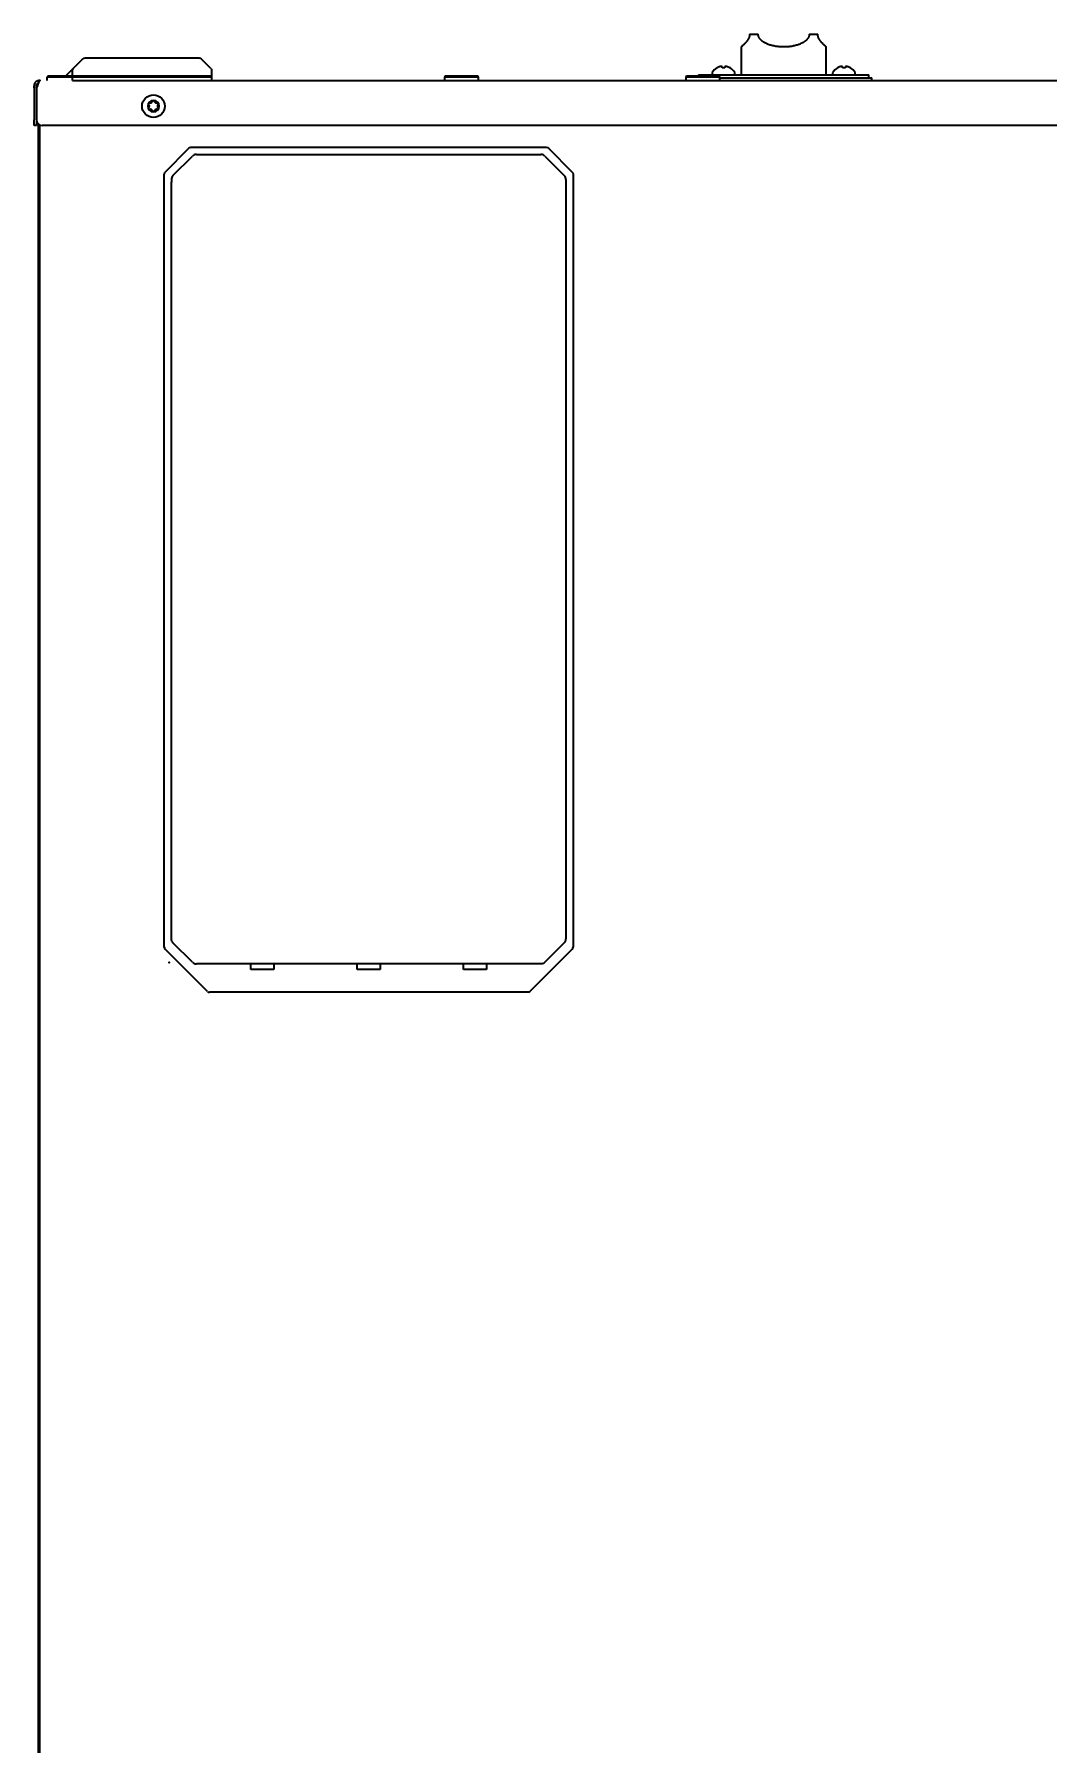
# Model space of a CAD drawing. Extents: x -760 to 4209, y 5795 to 10697.
# Drawn here: x -760 to -403, y 8587 to 9189 of the extents above; entities that cross this region are included whole.
import ezdxf

# ---------------------------------------------------------------- set-up
doc = ezdxf.new("R2010")
doc.units = 0
doc.header["$LTSCALE"] = 5
doc.layers.add('1', color=7, linetype='CONTINUOUS', true_color=0xffffff)
doc.layers.add('ORTHO$15', color=7, linetype='CONTINUOUS', true_color=0xffffff)

msp = doc.modelspace()

# ---------------------------------------------------------------- linework, layer by layer
at = {"layer": '1', "color": 7, "linetype": 'Continuous', "lineweight": 35}
for p, q in [((-510.96, 9184.73), (-510.96, 9174.9)), ((-507.96, 9189.23), (-504.96, 9189.23)), ((-486.96, 9189.23), (-483.96, 9189.23)), ((-480.96, 9174.9), (-480.96, 9184.73)), ((-525.96, 9174.9), (-465.96, 9174.9)), ((-525.96, 9174.9), (-525.96, 9174.4)), ((-521.18, 9175.5), (-521.18, 9175.3)), ((-519.48, 9177.35), (-519.48, 9177.38)), ((-518.46, 9173.9), (-464.96, 9173.9)), ((-514.88, 9177.38), (-514.88, 9177.35)), ((-513.18, 9175.3), (-513.18, 9175.5)), ((-478.75, 9175.5), (-478.75, 9175.3)), ((-477.05, 9177.35), (-477.05, 9177.38)), ((-472.45, 9177.38), (-472.45, 9177.35)), ((-470.75, 9175.3), (-470.75, 9175.5)), ((-465.96, 9173.9), (-465.96, 9174.9)), ((-464.96, 9172.9), (-464.96, 9173.9))]:
    msp.add_line(p, q, dxfattribs=at)
for centre, radius, start, end in [((-520.78, 9175.5), 0.4, 149.69882, 180), ((-516.98, 9173.28), 4.8, 121.58373, 149.69882), ((-517.18, 9173.6), 3.78, 90.00345, 97.60407), ((-517.18, 9173.6), 3.78, 82.39595, 89.99653), ((-517.38, 9173.28), 4.8, 30.30118, 58.41865), ((-513.58, 9175.3), 0.4, 270, 0), ((-513.58, 9175.5), 0.4, 0, 30.30118), ((-478.35, 9175.5), 0.4, 149.69882, 180), ((-478.35, 9175.3), 0.4, 180, 270), ((-474.55, 9173.28), 4.8, 121.58373, 149.69882), ((-474.75, 9173.6), 3.78, 90.00345, 97.60407), ((-474.75, 9173.6), 3.78, 82.39595, 89.99653), ((-474.95, 9173.28), 4.8, 30.30118, 58.41865), ((-471.15, 9175.3), 0.4, 270, 0), ((-471.15, 9175.5), 0.4, 0, 30.30118)]:
    msp.add_arc(centre, radius, start, end, dxfattribs=at)
for points, knots in [([(-507.96, 9189.23), (-507.96, 9189.17), (-507.97, 9189.11), (-507.97, 9188.99), (-507.98, 9188.93), (-508, 9188.75), (-508.02, 9188.64), (-508.07, 9188.41), (-508.1, 9188.31), (-508.17, 9188.1), (-508.21, 9188), (-508.26, 9187.88), (-508.27, 9187.86), (-508.29, 9187.81), (-508.31, 9187.79), (-508.34, 9187.72), (-508.36, 9187.67), (-508.43, 9187.54), (-508.48, 9187.46), (-508.57, 9187.29), (-508.62, 9187.22), (-508.72, 9187.07), (-508.77, 9187), (-508.84, 9186.89), (-508.87, 9186.86), (-508.92, 9186.79), (-508.94, 9186.76), (-509.02, 9186.66), (-509.07, 9186.6), (-509.17, 9186.48), (-509.21, 9186.42), (-509.31, 9186.31), (-509.36, 9186.25), (-509.59, 9185.99), (-509.77, 9185.81), (-509.98, 9185.61), (-510.02, 9185.57), (-510.09, 9185.5), (-510.21, 9185.39), (-510.31, 9185.3), (-510.5, 9185.12), (-510.61, 9185.03), (-510.72, 9184.93), (-510.75, 9184.91), (-510.78, 9184.88), (-510.8, 9184.87), (-510.81, 9184.86), (-510.85, 9184.83), (-510.9, 9184.78), (-510.94, 9184.75), (-510.96, 9184.73), (-510.96, 9184.73), (-510.96, 9184.73)], [0, 0, 0, 0, 0.015636, 0.015636, 0.031272, 0.031272, 0.062545, 0.062545, 0.093817, 0.093817, 0.12509, 0.12509, 0.132908, 0.132908, 0.140726, 0.140726, 0.156362, 0.156362, 0.187635, 0.187635, 0.218907, 0.218907, 0.25018, 0.25018, 0.265816, 0.265816, 0.281452, 0.281452, 0.312725, 0.312725, 0.343997, 0.343997, 0.37527, 0.37527, 0.50036, 0.50036, 0.531632, 0.531632, 0.562905, 0.62545, 0.62545, 0.750539, 0.750539, 0.781812, 0.797448, 0.797448, 0.813084, 0.813084, 0.875629, 0.938174, 0.938174, 1, 1, 1, 1]), ([(-486.96, 9189.23), (-486.96, 9189.17), (-486.97, 9189.11), (-486.98, 9188.99), (-486.98, 9188.93), (-487.01, 9188.75), (-487.04, 9188.64), (-487.11, 9188.41), (-487.15, 9188.31), (-487.25, 9188.1), (-487.3, 9188), (-487.39, 9187.86), (-487.42, 9187.81), (-487.49, 9187.72), (-487.52, 9187.67), (-487.62, 9187.54), (-487.69, 9187.45), (-487.84, 9187.29), (-487.91, 9187.22), (-488.07, 9187.07), (-488.15, 9186.99), (-488.27, 9186.89), (-488.32, 9186.85), (-488.4, 9186.79), (-488.45, 9186.75), (-488.58, 9186.66), (-488.66, 9186.59), (-488.93, 9186.41), (-489.12, 9186.3), (-489.5, 9186.09), (-489.7, 9186), (-490.1, 9185.81), (-490.3, 9185.73), (-490.61, 9185.61), (-490.72, 9185.57), (-490.93, 9185.5), (-491.04, 9185.46), (-491.36, 9185.36), (-491.58, 9185.3), (-492.24, 9185.12), (-492.69, 9185.03), (-493.38, 9184.92), (-493.61, 9184.88), (-493.96, 9184.84), (-494.13, 9184.82), (-494.31, 9184.8), (-494.43, 9184.79), (-494.49, 9184.79), (-495.02, 9184.75), (-495.49, 9184.73), (-496.44, 9184.73), (-496.91, 9184.75), (-497.61, 9184.8), (-497.85, 9184.83), (-498.2, 9184.87), (-498.32, 9184.88), (-498.55, 9184.92), (-498.66, 9184.93), (-499.24, 9185.03), (-499.69, 9185.12), (-500.35, 9185.29), (-500.56, 9185.36), (-500.99, 9185.49), (-501.2, 9185.57), (-501.52, 9185.68), (-501.62, 9185.73), (-501.83, 9185.81), (-501.93, 9185.86), (-502.23, 9185.99), (-502.43, 9186.09), (-502.71, 9186.25), (-502.81, 9186.3), (-502.99, 9186.42), (-503.09, 9186.47), (-503.27, 9186.59), (-503.35, 9186.66), (-503.48, 9186.75), (-503.53, 9186.79), (-503.61, 9186.85), (-503.66, 9186.89), (-503.78, 9186.99), (-503.86, 9187.07), (-504.02, 9187.22), (-504.09, 9187.29), (-504.24, 9187.46), (-504.31, 9187.54), (-504.41, 9187.67), (-504.44, 9187.72), (-504.51, 9187.81), (-504.54, 9187.86), (-504.63, 9188), (-504.68, 9188.1), (-504.75, 9188.25), (-504.77, 9188.31), (-504.81, 9188.39), (-504.82, 9188.41), (-504.84, 9188.47), (-504.85, 9188.5), (-504.89, 9188.64), (-504.92, 9188.75), (-504.94, 9188.93), (-504.95, 9188.99), (-504.96, 9189.08), (-504.96, 9189.11), (-504.96, 9189.17), (-504.96, 9189.2), (-504.96, 9189.23)], [0, 0, 0, 0, 0.007812, 0.007812, 0.015625, 0.015625, 0.03125, 0.03125, 0.046875, 0.046875, 0.0625, 0.0625, 0.070312, 0.070312, 0.078125, 0.078125, 0.09375, 0.09375, 0.109375, 0.109375, 0.125, 0.125, 0.132812, 0.132812, 0.140625, 0.140625, 0.15625, 0.15625, 0.1875, 0.1875, 0.21875, 0.21875, 0.25, 0.25, 0.265625, 0.265625, 0.28125, 0.28125, 0.3125, 0.3125, 0.375, 0.375, 0.40625, 0.40625, 0.421875, 0.429687, 0.429687, 0.4375, 0.4375, 0.5, 0.5, 0.5625, 0.5625, 0.59375, 0.59375, 0.609375, 0.609375, 0.625, 0.625, 0.6875, 0.6875, 0.71875, 0.71875, 0.75, 0.75, 0.765625, 0.765625, 0.78125, 0.78125, 0.8125, 0.8125, 0.828125, 0.828125, 0.84375, 0.84375, 0.859375, 0.859375, 0.867187, 0.867187, 0.875, 0.875, 0.890625, 0.890625, 0.90625, 0.90625, 0.921875, 0.921875, 0.929688, 0.929688, 0.9375, 0.9375, 0.953125, 0.953125, 0.960938, 0.960938, 0.964844, 0.964844, 0.96875, 0.96875, 0.984375, 0.984375, 0.992188, 0.992188, 0.996094, 0.996094, 1, 1, 1, 1]), ([(-480.96, 9184.73), (-480.96, 9184.73), (-480.96, 9184.73), (-480.96, 9184.73), (-480.99, 9184.75), (-481.05, 9184.8), (-481.08, 9184.83), (-481.15, 9184.88), (-481.19, 9184.92), (-481.25, 9184.97), (-481.29, 9185), (-481.33, 9185.04), (-481.35, 9185.06), (-481.37, 9185.07), (-481.43, 9185.13), (-481.55, 9185.24), (-481.69, 9185.36), (-481.83, 9185.5), (-481.91, 9185.57), (-482.07, 9185.73), (-482.16, 9185.81), (-482.33, 9185.99), (-482.43, 9186.09), (-482.54, 9186.22), (-482.57, 9186.25), (-482.62, 9186.3), (-482.64, 9186.33), (-482.71, 9186.42), (-482.76, 9186.47), (-482.91, 9186.66), (-483.01, 9186.78), (-483.14, 9186.96), (-483.16, 9186.99), (-483.21, 9187.07), (-483.24, 9187.1), (-483.31, 9187.22), (-483.36, 9187.29), (-483.45, 9187.46), (-483.5, 9187.54), (-483.59, 9187.72), (-483.63, 9187.81), (-483.69, 9187.93), (-483.7, 9187.95), (-483.72, 9188), (-483.75, 9188.07), (-483.77, 9188.15), (-483.83, 9188.31), (-483.86, 9188.41), (-483.9, 9188.58), (-483.91, 9188.64), (-483.93, 9188.75), (-483.94, 9188.81), (-483.96, 9188.99), (-483.96, 9189.11), (-483.96, 9189.23)], [0, 0, 0, 0, 0.000375, 0.000375, 0.125328, 0.125328, 0.187805, 0.187805, 0.250281, 0.250281, 0.281519, 0.297139, 0.297139, 0.312758, 0.312758, 0.375234, 0.437711, 0.437711, 0.500187, 0.500187, 0.562664, 0.562664, 0.625141, 0.625141, 0.64076, 0.64076, 0.656379, 0.656379, 0.687617, 0.687617, 0.750094, 0.750094, 0.765713, 0.765713, 0.781332, 0.781332, 0.81257, 0.81257, 0.843809, 0.843809, 0.875047, 0.875047, 0.882856, 0.882856, 0.890666, 0.906285, 0.906285, 0.937523, 0.937523, 0.953143, 0.953143, 0.968762, 0.968762, 1, 1, 1, 1]), ([(-517.68, 9177.35), (-517.68, 9177.47), (-517.68, 9177.58), (-517.68, 9177.72), (-517.68, 9177.76), (-517.68, 9177.83), (-517.68, 9177.87), (-517.68, 9177.9)], [0, 0, 0, 0, 0.5, 0.5, 0.75, 0.75, 1, 1, 1, 1]), ([(-514.88, 9177.35), (-515.09, 9177.47), (-515.3, 9177.58), (-515.62, 9177.72), (-515.73, 9177.76), (-515.95, 9177.83), (-516.07, 9177.87), (-516.18, 9177.9)], [0, 0, 0, 0, 0.5, 0.5, 0.75, 0.75, 1, 1, 1, 1]), ([(-475.25, 9177.35), (-475.25, 9177.47), (-475.25, 9177.58), (-475.25, 9177.72), (-475.25, 9177.76), (-475.25, 9177.83), (-475.25, 9177.87), (-475.25, 9177.9)], [0, 0, 0, 0, 0.5, 0.5, 0.75, 0.75, 1, 1, 1, 1]), ([(-472.45, 9177.35), (-472.65, 9177.47), (-472.86, 9177.58), (-473.18, 9177.72), (-473.29, 9177.76), (-473.52, 9177.83), (-473.63, 9177.87), (-473.75, 9177.9)], [0, 0, 0, 0, 0.5, 0.5, 0.75, 0.75, 1, 1, 1, 1])]:
    msp.add_open_spline(points, degree=3, knots=knots, dxfattribs=at)
for points in [[(-518.18, 9177.9), (-518.24, 9177.88), (-518.34, 9177.85), (-518.51, 9177.8), (-518.67, 9177.75), (-518.82, 9177.69), (-518.97, 9177.62), (-519.13, 9177.54), (-519.3, 9177.46), (-519.42, 9177.39), (-519.48, 9177.35)], [(-517.68, 9177.9), (-517.71, 9177.9), (-517.75, 9177.91), (-517.83, 9177.91), (-517.9, 9177.91), (-517.97, 9177.91), (-518.04, 9177.91), (-518.11, 9177.91), (-518.16, 9177.9), (-518.18, 9177.9)], [(-516.18, 9177.9), (-516.21, 9177.9), (-516.26, 9177.91), (-516.33, 9177.91), (-516.41, 9177.91), (-516.48, 9177.91), (-516.54, 9177.91), (-516.61, 9177.91), (-516.66, 9177.9), (-516.68, 9177.9)], [(-516.68, 9177.9), (-516.68, 9177.88), (-516.68, 9177.85), (-516.68, 9177.8), (-516.68, 9177.75), (-516.68, 9177.69), (-516.68, 9177.62), (-516.68, 9177.54), (-516.68, 9177.46), (-516.68, 9177.39), (-516.68, 9177.35)], [(-475.75, 9177.9), (-475.8, 9177.88), (-475.91, 9177.85), (-476.07, 9177.8), (-476.23, 9177.75), (-476.39, 9177.69), (-476.54, 9177.62), (-476.69, 9177.54), (-476.86, 9177.46), (-476.98, 9177.39), (-477.05, 9177.35)], [(-475.25, 9177.9), (-475.27, 9177.9), (-475.32, 9177.91), (-475.39, 9177.91), (-475.46, 9177.91), (-475.53, 9177.91), (-475.6, 9177.91), (-475.68, 9177.91), (-475.72, 9177.9), (-475.75, 9177.9)], [(-473.75, 9177.9), (-473.77, 9177.9), (-473.82, 9177.91), (-473.9, 9177.91), (-473.97, 9177.91), (-474.04, 9177.91), (-474.11, 9177.91), (-474.18, 9177.91), (-474.22, 9177.9), (-474.25, 9177.9)], [(-474.25, 9177.9), (-474.25, 9177.88), (-474.25, 9177.85), (-474.25, 9177.8), (-474.25, 9177.75), (-474.25, 9177.69), (-474.25, 9177.62), (-474.25, 9177.54), (-474.25, 9177.46), (-474.25, 9177.39), (-474.25, 9177.35)]]:
    msp.add_open_spline(points, degree=3, dxfattribs=at)
at = {"layer": 'ORTHO$15', "color": 7, "linetype": 'Continuous', "lineweight": 35, "extrusion": (0, 1, 0)}
for p, q in [((-748.96, 9174.4), (-743.05, 9180.32)), ((-741.64, 9180.9), (-739.46, 9180.9)), ((-739.46, 9180.9), (-704.46, 9180.9)), ((-704.46, 9180.9), (-702.29, 9180.9)), ((-697.76, 9177.19), (-700.88, 9180.32)), ((-757.91, 9172.9), (-758.16, 9172.9)), ((-755.21, 9174.4), (-755.46, 9174.15)), ((-697.46, 9174.15), (-755.46, 9174.15)), ((-755.46, 9174.15), (-755.46, 9172.9)), ((-697.46, 9174.4), (-755.21, 9174.4)), ((-746.46, 9172.9), (-746.46, 9176.49)), ((-746.46, 9172.9), (94.97, 9172.9)), ((-697.46, 9176.49), (-697.46, 9172.9)), ((-615.21, 9174.4), (-615.46, 9174.15)), ((-603.46, 9174.15), (-615.46, 9174.15)), ((-615.46, 9174.15), (-615.46, 9172.9)), ((-603.71, 9174.4), (-615.21, 9174.4)), ((-603.46, 9174.15), (-603.71, 9174.4)), ((-603.46, 9172.9), (-603.46, 9174.15)), ((-530.21, 9174.4), (-530.46, 9174.15)), ((-530.46, 9174.15), (-530.46, 9172.9)), ((-518.46, 9174.15), (-530.46, 9174.15)), ((-518.71, 9174.4), (-530.21, 9174.4)), ((-518.46, 9174.15), (-518.71, 9174.4)), ((-518.46, 9172.9), (-518.46, 9174.15)), ((-759.96, 9170.37), (-759.96, 9171.1)), ((-759.96, 9170.37), (-759.96, 9159.1)), ((-759.16, 9170.37), (-759.16, 9171.1)), ((-758.82, 9171.1), (-759.16, 9170.37)), ((-759.16, 9170.37), (-759.16, 9159.1)), ((-759.16, 9170.37), (-759.16, 9159.1)), ((-759.96, 9157.1), (-759.96, 9159.1)), ((-759.16, 9157.1), (-759.96, 9157.1)), ((-759.16, 9159.1), (-759.16, 9157.1)), ((-758.46, 8012), (-758.46, 9157.58)), ((-757.96, 8104.94), (-757.96, 9157.27)), ((100.23, 9157.1), (-757.16, 9157.1)), ((-713.87, 9140.7), (-705.46, 9149.11)), ((-704.75, 9149.4), (-704.35, 9149.4)), ((-704.22, 9149.4), (-580.11, 9149.4)), ((-579.98, 9149.4), (-579.58, 9149.4)), ((-578.87, 9149.11), (-570.46, 9140.7)), ((-711.08, 9139.49), (-704.25, 9146.32)), ((-702.84, 9146.9), (-581.49, 9146.9)), ((-580.08, 9146.32), (-573.25, 9139.49)), ((-714.16, 9139.59), (-714.16, 9139.99)), ((-714.16, 8869.35), (-714.16, 9139.46)), ((-711.66, 9138.07), (-711.66, 9137.09)), ((-572.66, 9138.07), (-572.66, 9137.09)), ((-570.16, 9139.99), (-570.16, 9139.59)), ((-570.16, 9139.46), (-570.16, 8869.35)), ((-711.66, 8870.73), (-711.66, 9018.24)), ((-572.66, 9018.24), (-572.66, 8870.73)), ((-714.16, 8868.57), (-714.16, 8869.22)), ((-714.16, 8867.82), (-714.16, 8868.57)), ((-698.96, 8852.2), (-713.87, 8867.11)), ((-704.25, 8862.49), (-711.08, 8869.32)), ((-570.46, 8867.11), (-585.37, 8852.2)), ((-573.25, 8869.32), (-580.08, 8862.49)), ((-570.16, 8869.22), (-570.16, 8868.57)), ((-570.16, 8868.57), (-570.16, 8867.82)), ((-700.01, 8861.9), (-702.84, 8861.9)), ((-584.32, 8861.9), (-700.01, 8861.9)), ((-683.61, 8859.9), (-683.61, 8861.9)), ((-675.61, 8859.9), (-683.61, 8859.9)), ((-675.61, 8861.9), (-675.61, 8859.9)), ((-646.16, 8859.9), (-646.16, 8861.9)), ((-638.16, 8859.9), (-646.16, 8859.9)), ((-638.16, 8861.9), (-638.16, 8859.9)), ((-608.71, 8859.9), (-608.71, 8861.9)), ((-600.71, 8859.9), (-608.71, 8859.9)), ((-600.71, 8861.9), (-600.71, 8859.9)), ((-581.49, 8861.9), (-584.32, 8861.9)), ((-586.08, 8851.9), (-698.25, 8851.9))]:
    msp.add_line(p, q, dxfattribs=at)
at = {"layer": 'ORTHO$15', "color": 7, "linetype": 'Continuous', "lineweight": 35}
msp.add_circle((-717.96, 9163.9), 4, dxfattribs=at)
at = {"layer": 'ORTHO$15', "color": 7, "linetype": 'Continuous', "lineweight": 35, "extrusion": (0, 0, -1)}
msp.add_circle((717.96, 9163.9), 2.03, dxfattribs=at)
for centre, radius, start, end in [((741.64, 9178.9), 2, 45, 90), ((702.29, 9178.9), 2, 90, 135), ((745.46, 9176.49), 1, 0, 45), ((698.46, 9176.49), 1, 135, 180), ((704.75, 9148.4), 1, 45, 90), ((579.58, 9148.4), 1, 90, 135), ((571.16, 9139.99), 1, 135, 180), ((709.66, 8870.73), 2, 315, 0), ((581.49, 8863.9), 2, 225, 270), ((586.08, 8852.9), 1, 225, 270)]:
    msp.add_arc(centre, radius, start, end, dxfattribs=at)
at = {"layer": 'ORTHO$15', "color": 7, "linetype": 'Continuous', "lineweight": 35}
for centre, radius, start, end in [((-757.16, 9159.1), 2, 180, 270), ((-702.84, 9144.9), 2, 90, 135), ((-581.49, 9144.9), 2, 45, 90), ((-713.16, 9139.99), 1, 135, 180), ((-709.66, 9138.07), 2, 135, 180), ((-574.66, 9138.07), 2, 0, 45), ((-713.16, 8867.82), 1, 180, 225), ((-574.66, 8870.73), 2, 315, 0), ((-571.16, 8867.82), 1, 315, 0), ((-702.84, 8863.9), 2, 225, 270), ((-698.25, 8852.9), 1, 225, 270)]:
    msp.add_arc(centre, radius, start, end, dxfattribs=at)
for points, knots in [([(-758.31, 9172.9), (-758.54, 9172.88), (-758.75, 9172.82), (-759.16, 9172.62), (-759.34, 9172.49), (-759.64, 9172.16), (-759.76, 9171.96), (-759.92, 9171.55), (-759.96, 9171.33), (-759.96, 9171.1)], [0, 0, 0, 0, 0.25, 0.25, 0.5, 0.5, 0.75, 0.75, 1, 1, 1, 1]), ([(-757.94, 9172.9), (-757.98, 9172.89), (-758.01, 9172.87), (-758.09, 9172.81), (-758.12, 9172.77), (-758.2, 9172.67), (-758.23, 9172.61), (-758.31, 9172.48), (-758.34, 9172.4), (-758.42, 9172.24), (-758.45, 9172.15), (-758.53, 9171.96), (-758.57, 9171.86), (-758.64, 9171.65), (-758.68, 9171.54), (-758.75, 9171.33), (-758.79, 9171.21), (-758.82, 9171.1)], [0, 0, 0, 0, 0.125, 0.125, 0.25, 0.25, 0.375, 0.375, 0.5, 0.5, 0.625, 0.625, 0.75, 0.75, 0.875, 0.875, 1, 1, 1, 1]), ([(-757.91, 9172.9), (-757.91, 9172.9), (-757.91, 9172.9), (-757.92, 9172.9), (-757.92, 9172.9), (-757.92, 9172.9), (-757.92, 9172.9), (-757.92, 9172.9), (-757.92, 9172.9), (-757.92, 9172.9), (-757.92, 9172.9), (-757.93, 9172.9), (-757.93, 9172.9), (-757.93, 9172.9), (-757.93, 9172.9), (-757.94, 9172.9), (-757.94, 9172.9)], [0, 0, 0, 0, 0.073473, 0.146486, 0.219075, 0.291275, 0.363122, 0.434652, 0.505902, 0.57691, 0.647713, 0.71835, 0.788858, 0.859277, 0.929644, 1, 1, 1, 1]), ([(-758.25, 9172.1), (-758.31, 9172.09), (-758.37, 9172.08), (-758.49, 9172.05), (-758.55, 9172.03), (-758.66, 9171.97), (-758.71, 9171.94), (-758.81, 9171.87), (-758.86, 9171.82), (-758.94, 9171.73), (-758.98, 9171.68), (-759.05, 9171.58), (-759.07, 9171.52), (-759.12, 9171.41), (-759.14, 9171.35), (-759.16, 9171.23), (-759.16, 9171.16), (-759.16, 9171.1)], [0, 0, 0, 0, 0.125, 0.125, 0.25, 0.25, 0.375, 0.375, 0.5, 0.5, 0.625, 0.625, 0.75, 0.75, 0.875, 0.875, 1, 1, 1, 1]), ([(-719.62, 9164.48), (-719.64, 9164.5), (-719.66, 9164.52), (-719.68, 9164.55), (-719.69, 9164.58), (-719.69, 9164.59), (-719.7, 9164.6), (-719.7, 9164.61), (-719.71, 9164.64), (-719.71, 9164.66), (-719.72, 9164.68), (-719.72, 9164.69), (-719.72, 9164.71), (-719.72, 9164.72), (-719.72, 9164.75), (-719.72, 9164.77), (-719.71, 9164.79), (-719.71, 9164.8), (-719.71, 9164.82), (-719.7, 9164.83), (-719.69, 9164.86), (-719.68, 9164.87), (-719.67, 9164.9), (-719.67, 9164.91), (-719.66, 9164.92), (-719.65, 9164.93), (-719.63, 9164.95), (-719.62, 9164.96), (-719.6, 9164.98), (-719.59, 9164.99), (-719.58, 9165), (-719.57, 9165), (-719.54, 9165.02), (-719.53, 9165.03), (-719.5, 9165.04), (-719.49, 9165.04), (-719.48, 9165.04), (-719.47, 9165.05), (-719.44, 9165.05), (-719.42, 9165.06), (-719.4, 9165.06), (-719.39, 9165.06), (-719.37, 9165.06), (-719.36, 9165.06), (-719.33, 9165.05), (-719.31, 9165.05), (-719.3, 9165.05)], [0, 0, 0, 0, 0.0625, 0.125, 0.125, 0.15625, 0.15625, 0.1875, 0.1875, 0.25, 0.25, 0.28125, 0.28125, 0.3125, 0.3125, 0.375, 0.375, 0.40625, 0.40625, 0.4375, 0.4375, 0.5, 0.5, 0.53125, 0.53125, 0.5625, 0.5625, 0.625, 0.625, 0.65625, 0.65625, 0.6875, 0.6875, 0.75, 0.75, 0.78125, 0.78125, 0.8125, 0.8125, 0.875, 0.875, 0.90625, 0.90625, 0.9375, 0.9375, 1, 1, 1, 1]), ([(-719.3, 9162.76), (-719.31, 9162.75), (-719.35, 9162.75), (-719.39, 9162.75), (-719.41, 9162.75), (-719.42, 9162.75), (-719.44, 9162.75), (-719.45, 9162.75), (-719.48, 9162.76), (-719.49, 9162.76), (-719.52, 9162.77), (-719.53, 9162.78), (-719.54, 9162.79), (-719.55, 9162.79), (-719.58, 9162.81), (-719.59, 9162.82), (-719.61, 9162.83), (-719.62, 9162.84), (-719.63, 9162.85), (-719.64, 9162.86), (-719.66, 9162.88), (-719.67, 9162.9), (-719.68, 9162.92), (-719.68, 9162.93), (-719.69, 9162.95), (-719.7, 9162.96), (-719.71, 9162.98), (-719.71, 9163), (-719.72, 9163.03), (-719.72, 9163.04), (-719.72, 9163.05), (-719.72, 9163.06), (-719.72, 9163.08), (-719.72, 9163.09), (-719.72, 9163.11), (-719.72, 9163.12), (-719.71, 9163.15), (-719.71, 9163.16), (-719.7, 9163.19), (-719.7, 9163.2), (-719.69, 9163.22), (-719.69, 9163.22), (-719.68, 9163.25), (-719.67, 9163.26), (-719.65, 9163.29), (-719.65, 9163.29), (-719.63, 9163.31), (-719.63, 9163.31), (-719.62, 9163.32)], [0, 0, 0, 0, 0.0625, 0.125, 0.125, 0.15625, 0.15625, 0.1875, 0.1875, 0.25, 0.25, 0.28125, 0.28125, 0.3125, 0.3125, 0.375, 0.375, 0.40625, 0.40625, 0.4375, 0.4375, 0.5, 0.5, 0.53125, 0.53125, 0.5625, 0.5625, 0.625, 0.625, 0.65625, 0.65625, 0.6875, 0.6875, 0.71875, 0.71875, 0.75, 0.75, 0.8125, 0.8125, 0.84375, 0.84375, 0.875, 0.875, 0.9375, 0.9375, 0.96875, 0.96875, 1, 1, 1, 1]), ([(-719.62, 9163.32), (-719.58, 9163.36), (-719.55, 9163.4), (-719.51, 9163.47), (-719.49, 9163.49), (-719.47, 9163.52), (-719.47, 9163.54), (-719.46, 9163.56), (-719.45, 9163.57), (-719.42, 9163.63), (-719.41, 9163.69), (-719.4, 9163.75), (-719.39, 9163.77), (-719.39, 9163.79), (-719.39, 9163.81), (-719.38, 9163.85), (-719.38, 9163.87), (-719.38, 9163.96), (-719.39, 9164.01), (-719.4, 9164.09), (-719.41, 9164.12), (-719.42, 9164.16), (-719.43, 9164.17), (-719.44, 9164.19), (-719.44, 9164.21), (-719.47, 9164.27), (-719.49, 9164.32), (-719.54, 9164.38), (-719.55, 9164.4), (-719.59, 9164.44), (-719.6, 9164.46), (-719.62, 9164.48)], [0, 0, 0, 0, 0.125, 0.125, 0.1875, 0.1875, 0.21875, 0.21875, 0.25, 0.25, 0.375, 0.375, 0.40625, 0.40625, 0.4375, 0.4375, 0.5, 0.5, 0.625, 0.625, 0.6875, 0.6875, 0.71875, 0.71875, 0.75, 0.75, 0.875, 0.875, 0.9375, 0.9375, 1, 1, 1, 1]), ([(-719.3, 9165.05), (-719.25, 9165.03), (-719.19, 9165.02), (-719.11, 9165.02), (-719.09, 9165.02), (-719.05, 9165.02), (-719.03, 9165.02), (-719.01, 9165.02), (-718.99, 9165.02), (-718.93, 9165.03), (-718.87, 9165.04), (-718.81, 9165.07), (-718.8, 9165.07), (-718.77, 9165.08), (-718.76, 9165.09), (-718.72, 9165.1), (-718.7, 9165.12), (-718.63, 9165.16), (-718.58, 9165.19), (-718.53, 9165.23), (-718.52, 9165.24), (-718.5, 9165.26), (-718.47, 9165.29), (-718.43, 9165.34), (-718.4, 9165.39), (-718.38, 9165.42), (-718.37, 9165.43), (-718.36, 9165.45), (-718.35, 9165.47), (-718.32, 9165.53), (-718.3, 9165.58), (-718.29, 9165.63)], [0, 0, 0, 0, 0.125, 0.125, 0.1875, 0.1875, 0.21875, 0.21875, 0.25, 0.25, 0.375, 0.375, 0.40625, 0.40625, 0.4375, 0.4375, 0.5, 0.5, 0.625, 0.625, 0.65625, 0.65625, 0.6875, 0.75, 0.8125, 0.8125, 0.84375, 0.84375, 0.875, 0.875, 1, 1, 1, 1]), ([(-718.29, 9162.18), (-718.3, 9162.23), (-718.32, 9162.28), (-718.36, 9162.35), (-718.37, 9162.37), (-718.39, 9162.41), (-718.4, 9162.42), (-718.41, 9162.44), (-718.42, 9162.45), (-718.46, 9162.5), (-718.5, 9162.54), (-718.55, 9162.59), (-718.56, 9162.6), (-718.58, 9162.61), (-718.59, 9162.62), (-718.63, 9162.65), (-718.65, 9162.66), (-718.72, 9162.7), (-718.77, 9162.72), (-718.83, 9162.75), (-718.85, 9162.75), (-718.87, 9162.76), (-718.91, 9162.77), (-718.98, 9162.78), (-719.03, 9162.78), (-719.07, 9162.79), (-719.09, 9162.79), (-719.11, 9162.78), (-719.13, 9162.78), (-719.19, 9162.78), (-719.25, 9162.77), (-719.3, 9162.76)], [0, 0, 0, 0, 0.125, 0.125, 0.1875, 0.1875, 0.21875, 0.21875, 0.25, 0.25, 0.375, 0.375, 0.40625, 0.40625, 0.4375, 0.4375, 0.5, 0.5, 0.625, 0.625, 0.65625, 0.65625, 0.6875, 0.75, 0.8125, 0.8125, 0.84375, 0.84375, 0.875, 0.875, 1, 1, 1, 1]), ([(-718.29, 9165.63), (-718.29, 9165.65), (-718.27, 9165.68), (-718.26, 9165.71), (-718.24, 9165.73), (-718.24, 9165.74), (-718.22, 9165.76), (-718.22, 9165.76), (-718.2, 9165.78), (-718.19, 9165.8), (-718.16, 9165.81), (-718.16, 9165.82), (-718.14, 9165.83), (-718.13, 9165.83), (-718.11, 9165.85), (-718.09, 9165.85), (-718.07, 9165.86), (-718.06, 9165.86), (-718.04, 9165.87), (-718.03, 9165.87), (-718, 9165.88), (-717.98, 9165.88), (-717.96, 9165.88), (-717.95, 9165.88), (-717.93, 9165.88), (-717.92, 9165.87), (-717.89, 9165.87), (-717.87, 9165.86), (-717.85, 9165.86), (-717.84, 9165.85), (-717.82, 9165.85), (-717.81, 9165.84), (-717.79, 9165.83), (-717.77, 9165.82), (-717.75, 9165.8), (-717.74, 9165.8), (-717.73, 9165.78), (-717.72, 9165.78), (-717.71, 9165.76), (-717.69, 9165.74), (-717.68, 9165.72), (-717.67, 9165.71), (-717.67, 9165.7), (-717.66, 9165.69), (-717.65, 9165.66), (-717.64, 9165.65), (-717.64, 9165.63)], [0, 0, 0, 0, 0.0625, 0.125, 0.125, 0.15625, 0.15625, 0.1875, 0.1875, 0.25, 0.25, 0.28125, 0.28125, 0.3125, 0.3125, 0.375, 0.375, 0.40625, 0.40625, 0.4375, 0.4375, 0.5, 0.5, 0.53125, 0.53125, 0.5625, 0.5625, 0.625, 0.625, 0.65625, 0.65625, 0.6875, 0.6875, 0.75, 0.75, 0.78125, 0.78125, 0.8125, 0.8125, 0.875, 0.875, 0.90625, 0.90625, 0.9375, 0.9375, 1, 1, 1, 1]), ([(-717.64, 9162.18), (-717.64, 9162.16), (-717.66, 9162.12), (-717.67, 9162.09), (-717.69, 9162.07), (-717.69, 9162.06), (-717.71, 9162.05), (-717.71, 9162.04), (-717.73, 9162.02), (-717.74, 9162.01), (-717.77, 9161.99), (-717.77, 9161.99), (-717.79, 9161.98), (-717.8, 9161.97), (-717.82, 9161.96), (-717.84, 9161.95), (-717.86, 9161.94), (-717.87, 9161.94), (-717.89, 9161.94), (-717.9, 9161.93), (-717.93, 9161.93), (-717.95, 9161.93), (-717.97, 9161.93), (-717.98, 9161.93), (-718, 9161.93), (-718.01, 9161.93), (-718.04, 9161.93), (-718.06, 9161.94), (-718.08, 9161.95), (-718.09, 9161.95), (-718.11, 9161.96), (-718.12, 9161.96), (-718.14, 9161.98), (-718.16, 9161.99), (-718.18, 9162), (-718.19, 9162.01), (-718.2, 9162.02), (-718.21, 9162.03), (-718.22, 9162.05), (-718.24, 9162.06), (-718.25, 9162.08), (-718.25, 9162.09), (-718.26, 9162.11), (-718.27, 9162.12), (-718.28, 9162.14), (-718.29, 9162.16), (-718.29, 9162.18)], [0, 0, 0, 0, 0.0625, 0.125, 0.125, 0.15625, 0.15625, 0.1875, 0.1875, 0.25, 0.25, 0.28125, 0.28125, 0.3125, 0.3125, 0.375, 0.375, 0.40625, 0.40625, 0.4375, 0.4375, 0.5, 0.5, 0.53125, 0.53125, 0.5625, 0.5625, 0.625, 0.625, 0.65625, 0.65625, 0.6875, 0.6875, 0.75, 0.75, 0.78125, 0.78125, 0.8125, 0.8125, 0.875, 0.875, 0.90625, 0.90625, 0.9375, 0.9375, 1, 1, 1, 1]), ([(-717.64, 9165.63), (-717.63, 9165.58), (-717.61, 9165.53), (-717.57, 9165.46), (-717.56, 9165.43), (-717.54, 9165.4), (-717.53, 9165.39), (-717.52, 9165.36), (-717.51, 9165.35), (-717.47, 9165.3), (-717.43, 9165.26), (-717.38, 9165.22), (-717.37, 9165.21), (-717.35, 9165.19), (-717.34, 9165.18), (-717.3, 9165.16), (-717.28, 9165.14), (-717.21, 9165.1), (-717.16, 9165.08), (-717.1, 9165.06), (-717.08, 9165.05), (-717.06, 9165.05), (-717.02, 9165.04), (-716.95, 9165.02), (-716.9, 9165.02), (-716.86, 9165.02), (-716.84, 9165.02), (-716.82, 9165.02), (-716.8, 9165.02), (-716.74, 9165.02), (-716.68, 9165.03), (-716.63, 9165.05)], [0, 0, 0, 0, 0.125, 0.125, 0.1875, 0.1875, 0.21875, 0.21875, 0.25, 0.25, 0.375, 0.375, 0.40625, 0.40625, 0.4375, 0.4375, 0.5, 0.5, 0.625, 0.625, 0.65625, 0.65625, 0.6875, 0.75, 0.8125, 0.8125, 0.84375, 0.84375, 0.875, 0.875, 1, 1, 1, 1]), ([(-716.63, 9162.76), (-716.68, 9162.77), (-716.74, 9162.78), (-716.82, 9162.79), (-716.84, 9162.79), (-716.88, 9162.78), (-716.9, 9162.78), (-716.92, 9162.78), (-716.94, 9162.78), (-717, 9162.77), (-717.06, 9162.76), (-717.12, 9162.74), (-717.13, 9162.73), (-717.16, 9162.72), (-717.17, 9162.72), (-717.21, 9162.7), (-717.23, 9162.69), (-717.3, 9162.65), (-717.35, 9162.62), (-717.4, 9162.57), (-717.41, 9162.56), (-717.43, 9162.54), (-717.46, 9162.51), (-717.5, 9162.46), (-717.53, 9162.42), (-717.55, 9162.38), (-717.56, 9162.37), (-717.57, 9162.35), (-717.58, 9162.34), (-717.61, 9162.28), (-717.63, 9162.23), (-717.64, 9162.18)], [0, 0, 0, 0, 0.125, 0.125, 0.1875, 0.1875, 0.21875, 0.21875, 0.25, 0.25, 0.375, 0.375, 0.40625, 0.40625, 0.4375, 0.4375, 0.5, 0.5, 0.625, 0.625, 0.65625, 0.65625, 0.6875, 0.75, 0.8125, 0.8125, 0.84375, 0.84375, 0.875, 0.875, 1, 1, 1, 1]), ([(-716.63, 9165.05), (-716.62, 9165.05), (-716.58, 9165.06), (-716.54, 9165.06), (-716.52, 9165.06), (-716.51, 9165.06), (-716.49, 9165.05), (-716.48, 9165.05), (-716.45, 9165.05), (-716.44, 9165.04), (-716.41, 9165.03), (-716.4, 9165.03), (-716.39, 9165.02), (-716.38, 9165.01), (-716.35, 9165), (-716.34, 9164.99), (-716.32, 9164.97), (-716.31, 9164.96), (-716.3, 9164.95), (-716.29, 9164.94), (-716.27, 9164.92), (-716.26, 9164.91), (-716.25, 9164.88), (-716.25, 9164.87), (-716.24, 9164.86), (-716.23, 9164.85), (-716.22, 9164.82), (-716.22, 9164.8), (-716.21, 9164.78), (-716.21, 9164.77), (-716.21, 9164.75), (-716.21, 9164.74), (-716.21, 9164.72), (-716.21, 9164.71), (-716.21, 9164.69), (-716.21, 9164.68), (-716.21, 9164.66), (-716.22, 9164.64), (-716.23, 9164.61), (-716.23, 9164.6), (-716.24, 9164.59), (-716.24, 9164.58), (-716.25, 9164.55), (-716.26, 9164.54), (-716.28, 9164.52), (-716.28, 9164.51), (-716.3, 9164.5), (-716.3, 9164.49), (-716.31, 9164.48)], [0, 0, 0, 0, 0.0625, 0.125, 0.125, 0.15625, 0.15625, 0.1875, 0.1875, 0.25, 0.25, 0.28125, 0.28125, 0.3125, 0.3125, 0.375, 0.375, 0.40625, 0.40625, 0.4375, 0.4375, 0.5, 0.5, 0.53125, 0.53125, 0.5625, 0.5625, 0.625, 0.625, 0.65625, 0.65625, 0.6875, 0.6875, 0.71875, 0.71875, 0.75, 0.75, 0.8125, 0.8125, 0.84375, 0.84375, 0.875, 0.875, 0.9375, 0.9375, 0.96875, 0.96875, 1, 1, 1, 1]), ([(-716.31, 9163.32), (-716.29, 9163.31), (-716.27, 9163.28), (-716.25, 9163.25), (-716.24, 9163.22), (-716.24, 9163.22), (-716.23, 9163.2), (-716.23, 9163.19), (-716.22, 9163.16), (-716.21, 9163.15), (-716.21, 9163.11), (-716.21, 9163.09), (-716.21, 9163.05), (-716.21, 9163.04), (-716.22, 9163.01), (-716.22, 9163), (-716.22, 9162.98), (-716.23, 9162.97), (-716.24, 9162.95), (-716.25, 9162.93), (-716.26, 9162.91), (-716.26, 9162.9), (-716.27, 9162.88), (-716.28, 9162.88), (-716.3, 9162.85), (-716.31, 9162.84), (-716.33, 9162.82), (-716.34, 9162.82), (-716.35, 9162.81), (-716.36, 9162.8), (-716.38, 9162.79), (-716.4, 9162.78), (-716.43, 9162.77), (-716.44, 9162.76), (-716.45, 9162.76), (-716.46, 9162.76), (-716.49, 9162.75), (-716.51, 9162.75), (-716.53, 9162.75), (-716.54, 9162.75), (-716.56, 9162.75), (-716.57, 9162.75), (-716.6, 9162.75), (-716.62, 9162.75), (-716.63, 9162.76)], [0, 0, 0, 0, 0.0625, 0.125, 0.125, 0.15625, 0.15625, 0.1875, 0.1875, 0.25, 0.25, 0.3125, 0.3125, 0.375, 0.375, 0.40625, 0.40625, 0.4375, 0.4375, 0.5, 0.5, 0.53125, 0.53125, 0.5625, 0.5625, 0.625, 0.625, 0.65625, 0.65625, 0.6875, 0.6875, 0.75, 0.75, 0.78125, 0.78125, 0.8125, 0.8125, 0.875, 0.875, 0.90625, 0.90625, 0.9375, 0.9375, 1, 1, 1, 1]), ([(-716.31, 9164.48), (-716.35, 9164.45), (-716.38, 9164.4), (-716.42, 9164.34), (-716.44, 9164.32), (-716.46, 9164.27), (-716.47, 9164.24), (-716.51, 9164.17), (-716.52, 9164.12), (-716.53, 9164.05), (-716.54, 9164.04), (-716.54, 9164.01), (-716.54, 9164), (-716.55, 9163.96), (-716.55, 9163.93), (-716.55, 9163.85), (-716.54, 9163.79), (-716.53, 9163.71), (-716.52, 9163.69), (-716.51, 9163.65), (-716.5, 9163.64), (-716.49, 9163.61), (-716.49, 9163.6), (-716.46, 9163.54), (-716.44, 9163.49), (-716.39, 9163.42), (-716.38, 9163.4), (-716.34, 9163.36), (-716.33, 9163.34), (-716.31, 9163.32)], [0, 0, 0, 0, 0.125, 0.125, 0.1875, 0.1875, 0.25, 0.25, 0.375, 0.375, 0.40625, 0.40625, 0.4375, 0.4375, 0.5, 0.5, 0.625, 0.625, 0.6875, 0.6875, 0.71875, 0.71875, 0.75, 0.75, 0.875, 0.875, 0.9375, 0.9375, 1, 1, 1, 1]), ([(-711.66, 9018.24), (-711.66, 9019.69), (-711.66, 9021.14), (-711.66, 9024.03), (-711.66, 9025.47), (-711.66, 9028.36), (-711.66, 9029.8), (-711.66, 9032.67), (-711.66, 9034.11), (-711.66, 9038.42), (-711.66, 9041.28), (-711.66, 9047), (-711.66, 9049.84), (-711.66, 9054.11), (-711.66, 9055.53), (-711.66, 9058.36), (-711.66, 9059.78), (-711.66, 9064.02), (-711.66, 9066.84), (-711.66, 9071.05), (-711.66, 9072.45), (-711.66, 9074.55), (-711.66, 9075.6), (-711.66, 9076.82), (-711.66, 9077.35), (-711.66, 9077.7), (-711.66, 9077.87), (-711.66, 9080.83), (-711.66, 9083.59), (-711.66, 9087.66), (-711.66, 9089.01), (-711.66, 9091.69), (-711.66, 9093.02), (-711.66, 9095.66), (-711.66, 9096.97), (-711.66, 9099.56), (-711.66, 9100.85), (-711.66, 9103.4), (-711.66, 9104.66), (-711.66, 9107.16), (-711.66, 9108.39), (-711.66, 9109.92), (-711.66, 9110.22), (-711.66, 9110.68), (-711.66, 9110.83), (-711.66, 9111.13), (-711.66, 9111.88), (-711.66, 9112.63), (-711.66, 9114.39), (-711.66, 9115.54), (-711.66, 9117.23), (-711.66, 9117.79), (-711.66, 9118.89), (-711.66, 9119.43), (-711.66, 9121.04), (-711.66, 9122.08), (-711.66, 9124.1), (-711.66, 9125.08), (-711.66, 9126.15), (-711.66, 9126.27), (-711.66, 9126.51), (-711.66, 9126.62), (-711.66, 9126.97), (-711.66, 9127.66), (-711.66, 9128.33), (-711.66, 9129.63), (-711.66, 9130.45), (-711.66, 9132.01), (-711.66, 9132.75), (-711.66, 9133.79), (-711.66, 9134.13), (-711.66, 9134.78), (-711.66, 9135.09), (-711.66, 9135.47), (-711.66, 9135.55), (-711.66, 9135.7), (-711.66, 9135.77), (-711.66, 9135.99), (-711.66, 9136.13), (-711.66, 9136.41), (-711.66, 9136.55), (-711.66, 9136.82), (-711.66, 9136.96), (-711.66, 9137.09)], [0, 0, 0, 0, 0.03125, 0.03125, 0.0625, 0.0625, 0.09375, 0.09375, 0.125, 0.125, 0.1875, 0.1875, 0.25, 0.25, 0.28125, 0.28125, 0.3125, 0.3125, 0.375, 0.375, 0.40625, 0.40625, 0.421875, 0.429688, 0.433594, 0.433594, 0.4375, 0.4375, 0.5, 0.5, 0.53125, 0.53125, 0.5625, 0.5625, 0.59375, 0.59375, 0.625, 0.625, 0.65625, 0.65625, 0.6875, 0.6875, 0.695313, 0.695313, 0.699219, 0.699219, 0.703125, 0.71875, 0.71875, 0.75, 0.75, 0.765625, 0.765625, 0.78125, 0.78125, 0.8125, 0.8125, 0.84375, 0.84375, 0.847656, 0.847656, 0.851563, 0.851563, 0.859375, 0.875, 0.875, 0.90625, 0.90625, 0.9375, 0.9375, 0.953125, 0.953125, 0.96875, 0.96875, 0.972656, 0.972656, 0.976563, 0.976563, 0.984375, 0.984375, 0.992188, 0.992188, 1, 1, 1, 1]), ([(-572.66, 9137.09), (-572.66, 9136.96), (-572.66, 9136.82), (-572.66, 9136.55), (-572.66, 9136.41), (-572.66, 9136.13), (-572.66, 9135.98), (-572.66, 9135.76), (-572.66, 9135.68), (-572.66, 9135.53), (-572.66, 9135.46), (-572.66, 9135.07), (-572.66, 9134.76), (-572.66, 9134.1), (-572.66, 9133.76), (-572.66, 9132.71), (-572.66, 9131.97), (-572.66, 9130.41), (-572.66, 9129.59), (-572.66, 9127.86), (-572.66, 9126.96), (-572.66, 9125.08), (-572.66, 9124.1), (-572.66, 9122.58), (-572.66, 9122.06), (-572.66, 9121.4), (-572.66, 9121.27), (-572.66, 9121), (-572.66, 9120.6), (-572.66, 9119.66), (-572.66, 9118.84), (-572.66, 9117.73), (-572.66, 9116.06), (-572.66, 9114.33), (-572.66, 9111.98), (-572.66, 9110.78), (-572.66, 9107.13), (-572.66, 9104.62), (-572.66, 9101.72), (-572.66, 9101.39), (-572.66, 9100.75), (-572.66, 9100.42), (-572.66, 9099.44), (-572.66, 9098.79), (-572.66, 9096.82), (-572.66, 9095.5), (-572.66, 9092.85), (-572.66, 9091.52), (-572.66, 9088.84), (-572.66, 9087.5), (-572.66, 9084.8), (-572.66, 9083.44), (-572.66, 9080.72), (-572.66, 9079.36), (-572.66, 9076.61), (-572.66, 9075.24), (-572.66, 9072.48), (-572.66, 9071.09), (-572.66, 9066.92), (-572.66, 9064.12), (-572.66, 9058.5), (-572.66, 9055.67), (-572.66, 9049.98), (-572.66, 9047.12), (-572.66, 9043.52), (-572.66, 9042.8), (-572.66, 9041.72), (-572.66, 9041.36), (-572.66, 9040.64), (-572.66, 9040.28), (-572.66, 9038.48), (-572.66, 9037.04), (-572.66, 9034.15), (-572.66, 9032.7), (-572.66, 9029.82), (-572.66, 9028.37), (-572.66, 9025.48), (-572.66, 9024.03), (-572.66, 9021.14), (-572.66, 9019.69), (-572.66, 9018.24)], [0, 0, 0, 0, 0.007813, 0.007813, 0.015625, 0.015625, 0.023438, 0.023438, 0.027344, 0.027344, 0.03125, 0.03125, 0.046875, 0.046875, 0.0625, 0.0625, 0.09375, 0.09375, 0.125, 0.125, 0.15625, 0.15625, 0.1875, 0.1875, 0.203125, 0.203125, 0.207031, 0.207031, 0.210937, 0.21875, 0.234375, 0.234375, 0.25, 0.28125, 0.28125, 0.3125, 0.3125, 0.375, 0.375, 0.382812, 0.382812, 0.390625, 0.390625, 0.40625, 0.40625, 0.4375, 0.4375, 0.46875, 0.46875, 0.5, 0.5, 0.53125, 0.53125, 0.5625, 0.5625, 0.59375, 0.59375, 0.625, 0.625, 0.6875, 0.6875, 0.75, 0.75, 0.8125, 0.8125, 0.828125, 0.828125, 0.835937, 0.835937, 0.84375, 0.84375, 0.875, 0.875, 0.90625, 0.90625, 0.9375, 0.9375, 0.96875, 0.96875, 1, 1, 1, 1])]:
    msp.add_open_spline(points, degree=3, knots=knots, dxfattribs=at)
for points in [[(-758.16, 9172.9), (-758.22, 9172.9), (-758.27, 9172.9), (-758.31, 9172.9)], [(-704.35, 9149.4), (-704.31, 9149.4), (-704.26, 9149.4), (-704.22, 9149.4)], [(-580.11, 9149.4), (-580.07, 9149.4), (-580.02, 9149.4), (-579.98, 9149.4)], [(-714.16, 9139.46), (-714.16, 9139.5), (-714.16, 9139.54), (-714.16, 9139.59)], [(-570.16, 9139.59), (-570.16, 9139.54), (-570.16, 9139.5), (-570.16, 9139.46)], [(-714.16, 8869.22), (-714.16, 8869.26), (-714.16, 8869.31), (-714.16, 8869.35)], [(-570.16, 8869.35), (-570.16, 8869.31), (-570.16, 8869.26), (-570.16, 8869.22)]]:
    msp.add_open_spline(points, degree=3, dxfattribs=at)
at = {"layer": 'ORTHO$15', "color": 7, "linetype": 'Continuous', "lineweight": 35, "extrusion": (0, 1, 0)}
msp.add_point((-712.46, 8862.4), dxfattribs=at)

doc.saveas('drawing.dxf')
